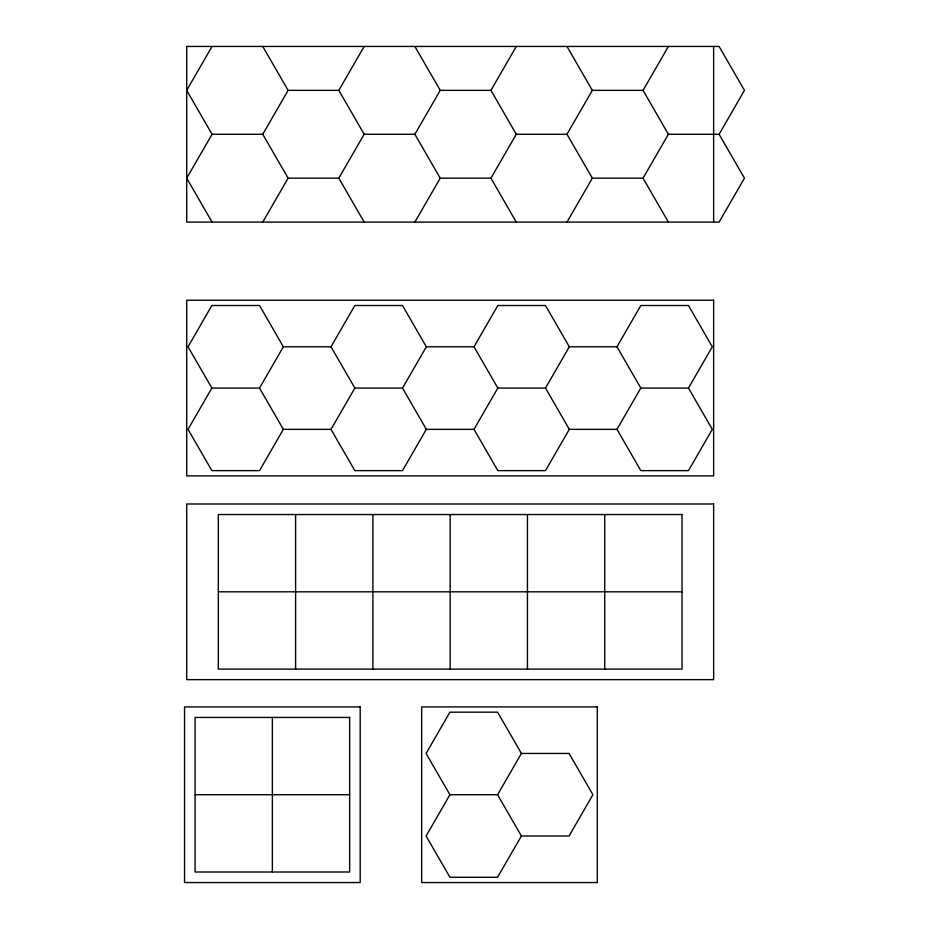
<?xml version="1.0" encoding="UTF-8"?>
<svg xmlns="http://www.w3.org/2000/svg" width="929" height="929" viewBox="0 0 929 929"><rect width="100%" height="100%" fill="white"/><g stroke="black" fill="none" stroke-linecap="round" stroke-linejoin="round"><path stroke-width="1.39" d="M212.056 46.45L186.706 90.357L212.056 134.275L262.756 134.275L288.118 178.182L338.818 178.182L364.168 222.089M212.056 134.275L186.706 178.182L212.056 222.089M262.756 134.275L288.118 90.357L262.756 46.45M262.756 222.089L288.118 178.182M288.118 90.357L338.818 90.357L364.168 46.45M211.858 388.067L188.03 429.349L211.858 470.62L259.528 470.62L283.357 429.349L259.528 388.067L211.858 388.067L188.03 346.796L211.858 305.513L259.528 305.513L283.357 346.796L259.528 388.067M338.818 178.182L364.168 134.275L338.818 90.357M414.868 222.089L440.23 178.182L414.868 134.275L440.23 90.357L414.868 46.45M473.999 429.349L426.341 429.349L402.512 388.067L354.843 388.067L331.014 346.796L354.843 305.513L402.512 305.513L426.341 346.796L473.999 346.796L497.828 388.067L473.999 429.349L497.828 470.62L545.497 470.62L569.326 429.349L616.984 429.349L640.813 470.62L688.482 470.62L712.311 429.349L688.482 388.067L712.311 346.796L688.482 305.513L640.813 305.513L616.984 346.796L640.813 388.067L688.482 388.067M516.28 222.089L490.93 178.182L516.28 134.275L490.93 90.357L516.28 46.45M283.357 429.349L331.014 429.349L354.843 388.067M402.512 388.067L426.341 346.796M516.28 134.275L566.98 134.275L592.342 90.357L643.042 90.357L668.392 134.275L719.092 134.275L744.454 90.357L719.092 46.45L186.706 46.45L186.706 222.089L719.092 222.089L744.454 178.182L719.092 134.275M426.341 429.349L402.512 470.62L354.843 470.62L331.014 429.349M473.999 346.796L497.828 305.513L545.497 305.513L569.326 346.796L616.984 346.796M566.98 222.089L592.342 178.182L643.042 178.182L668.392 222.089M643.042 90.357L668.392 46.45M643.042 178.182L668.392 134.275M497.828 388.067L545.497 388.067L569.326 346.796M616.984 429.349L640.813 388.067M449.915 794.725L426.086 836.007L449.915 877.278L497.572 877.278L521.413 836.007L569.071 836.007L592.899 794.725L569.071 753.454L521.413 753.454L497.572 794.725L449.915 794.725L426.086 753.454L449.915 712.171L497.572 712.171L521.413 753.454M440.23 90.357L490.93 90.357M364.168 134.275L414.868 134.275M440.23 178.182L490.93 178.182M283.357 346.796L331.014 346.796M218.315 591.819L682.025 591.819M195.09 794.725L349.652 794.725M566.98 46.45L592.342 90.357M566.98 134.275L592.342 178.182M545.497 388.067L569.326 429.349M497.572 794.725L521.413 836.007M713.635 46.45L713.635 222.089M604.733 514.538L604.733 669.101M527.451 514.538L527.451 669.101M450.17 514.538L450.17 669.101M372.889 514.538L372.889 669.101M295.608 514.538L295.608 669.101M272.371 717.443L272.371 872.006M713.635 300.253L186.706 300.253L186.706 475.892L713.635 475.892L713.635 300.253M713.635 503.994L186.706 503.994L186.706 679.645L713.635 679.645L713.635 503.994M682.025 514.538L218.315 514.538L218.315 669.101L682.025 669.101L682.025 514.538M360.197 706.911L184.546 706.911L184.546 882.55L360.197 882.55L360.197 706.911M597.312 706.911L421.673 706.911L421.673 882.55L597.312 882.55L597.312 706.911M349.652 717.443L195.09 717.443L195.09 872.006L349.652 872.006L349.652 717.443"/></g></svg>
